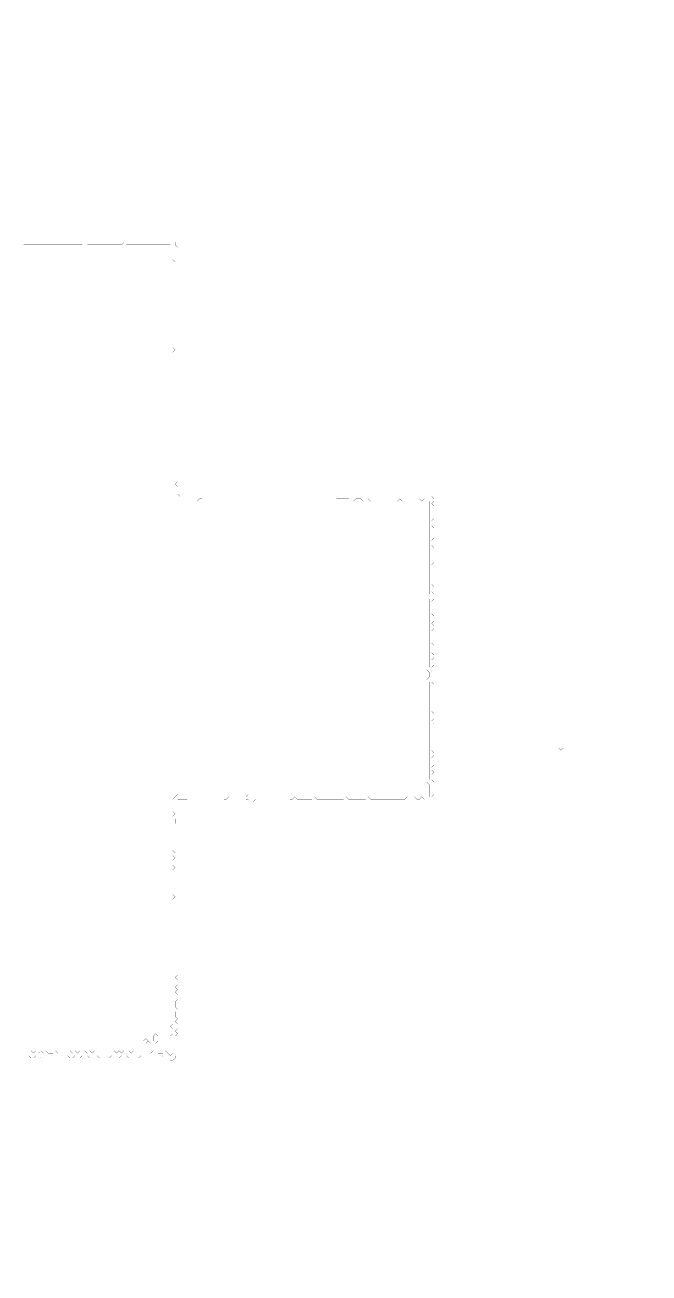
# Model space of a CAD drawing. Header units: metres. Extents: x 0 to 4953, y -4953 to 0.
# Drawn here: x 2476 to 4953, y -4953 to 0 of the extents above; entities that cross this region are included whole.
import ezdxf

# ---------------------------------------------------------------- set-up
doc = ezdxf.new("R2010")
doc.units = ezdxf.units.M
doc.layers.add('conductor', color=1, linetype='Continuous')
doc.layers.add('substrate', color=5, linetype='Continuous')

msp = doc.modelspace()

# ---------------------------------------------------------------- linework, layer by layer
at = {"layer": 'conductor', "const_width": 0.5}
msp.add_lwpolyline([(2471.3, -4070.4), (2481, -4070.4), (2490.7, -4070.4), (2500.4, -4070.4), (2510.1, -4080.1), (2519.8, -4070.4), (2529.5, -4080.1), (2539.1, -4070.4), (2548.8, -4080.1), (2558.5, -4070.4), (2568.2, -4080.1), (2577.9, -4080.1), (2587.6, -4080.1), (2597.3, -4070.4), (2607, -4080.1), (2616.7, -4070.4), (2626.4, -4070.4), (2636.1, -4070.4), (2645.8, -4070.4), (2655.4, -4070.4), (2665.1, -4080.1), (2674.8, -4070.4), (2684.5, -4080.1), (2694.2, -4070.4), (2703.9, -4080.1), (2713.6, -4070.4), (2723.3, -4080.1), (2733, -4070.4), (2742.7, -4080.1), (2752.4, -4070.4), (2762.1, -4070.4), (2771.7, -4070.4), (2781.4, -4070.4), (2791.1, -4070.4), (2800.8, -4070.4), (2810.5, -4070.4), (2820.2, -4080.1), (2829.9, -4070.4), (2839.6, -4080.1), (2849.3, -4070.4), (2859, -4080.1), (2868.7, -4070.4), (2878.3, -4070.4), (2888, -4070.4), (2897.7, -4080.1), (2907.4, -4070.4), (2917.1, -4070.4), (2926.8, -4070.4), (2936.5, -4070.4), (2946.2, -4070.4), (2955.9, -4070.4), (2965.6, -4070.4), (2975.3, -4080.1), (2985, -4070.4), (2994.6, -4070.4), (3004.3, -4080.1), (3014, -4080.1), (3023.7, -4080.1), (3033.4, -4070.4), (3043.1, -4080.1), (3052.8, -4089.8), (3062.5, -4080.1), (3062.5, -4070.4), (3062.5, -4060.7), (3052.8, -4051), (3062.5, -4041.3), (3062.5, -4031.6), (3062.5, -4021.9), (3052.8, -4012.2), (3062.5, -4002.6), (3062.5, -3992.9), (3062.5, -3983.2), (3052.8, -3973.5), (3062.5, -3963.8), (3062.5, -3954.1), (3062.5, -3944.4), (3062.5, -3934.7), (3062.5, -3925), (3062.5, -3915.3), (3062.5, -3905.6), (3062.5, -3895.9), (3062.5, -3886.3), (3062.5, -3876.6), (3062.5, -3866.9), (3062.5, -3857.2), (3062.5, -3847.5), (3062.5, -3837.8), (3062.5, -3828.1), (3062.5, -3818.4), (3062.5, -3808.7), (3062.5, -3799), (3062.5, -3789.3), (3062.5, -3779.6), (3062.5, -3770), (3062.5, -3760.3), (3062.5, -3750.6), (3062.5, -3740.9), (3062.5, -3731.2), (3062.5, -3721.5), (3062.5, -3711.8), (3062.5, -3702.1), (3062.5, -3692.4), (3062.5, -3682.7), (3062.5, -3673), (3062.5, -3663.4), (3072.2, -3653.7), (3062.5, -3644), (3062.5, -3634.3), (3062.5, -3624.6), (3062.5, -3614.9), (3062.5, -3605.2), (3062.5, -3595.5), (3062.5, -3585.8), (3062.5, -3576.1), (3062.5, -3566.4), (3062.5, -3556.7), (3062.5, -3547.1), (3062.5, -3537.4), (3062.5, -3527.7), (3062.5, -3518), (3062.5, -3508.3), (3062.5, -3498.6), (3062.5, -3488.9), (3062.5, -3479.2), (3062.5, -3469.5), (3072.2, -3459.8), (3062.5, -3450.1), (3062.5, -3440.4), (3062.5, -3430.8), (3062.5, -3421.1), (3062.5, -3411.4), (3062.5, -3401.7), (3062.5, -3392), (3062.5, -3382.3), (3062.5, -3372.6), (3062.5, -3362.9), (3062.5, -3353.2), (3072.2, -3343.5), (3062.5, -3333.8), (3062.5, -3324.2), (3062.5, -3314.5), (3072.2, -3304.8), (3062.5, -3295.1), (3072.2, -3285.4), (3062.5, -3275.7), (3062.5, -3266), (3062.5, -3256.3), (3062.5, -3246.6), (3062.5, -3236.9), (3062.5, -3227.2), (3062.5, -3217.5), (3062.5, -3207.9), (3062.5, -3198.2), (3062.5, -3188.5), (3062.5, -3178.8), (3072.2, -3169.1), (3072.2, -3159.4), (3072.2, -3149.7), (3062.5, -3140), (3072.2, -3130.3), (3062.5, -3120.6), (3062.5, -3110.9), (3062.5, -3101.2), (3062.5, -3091.6), (3062.5, -3081.9), (3062.5, -3072.2), (3072.2, -3062.5), (3081.9, -3052.8), (3091.6, -3052.8), (3101.2, -3052.8), (3110.9, -3062.5), (3120.6, -3062.5), (3130.3, -3062.5), (3140, -3062.5), (3149.7, -3072.2), (3159.4, -3062.5), (3169.1, -3062.5), (3178.8, -3062.5), (3188.5, -3062.5), (3198.2, -3062.5), (3207.9, -3062.5), (3217.5, -3062.5), (3227.2, -3062.5), (3236.9, -3072.2), (3246.6, -3062.5), (3256.3, -3062.5), (3266, -3072.2), (3275.7, -3072.2), (3285.4, -3062.5), (3295.1, -3062.5), (3304.8, -3062.5), (3314.5, -3062.5), (3324.2, -3062.5), (3333.8, -3062.5), (3343.5, -3062.5), (3353.2, -3062.5), (3362.9, -3052.8), (3372.6, -3062.5), (3382.3, -3062.5), (3392, -3062.5), (3401.7, -3062.5), (3411.4, -3062.5), (3421.1, -3062.5), (3430.8, -3062.5), (3440.4, -3062.5), (3450.1, -3062.5), (3459.8, -3062.5), (3469.5, -3062.5), (3479.2, -3062.5), (3488.9, -3062.5), (3498.6, -3072.2), (3508.3, -3062.5), (3518, -3062.5), (3527.7, -3072.2), (3537.4, -3072.2), (3547.1, -3062.5), (3556.7, -3072.2), (3566.4, -3072.2), (3576.1, -3072.2), (3585.8, -3072.2), (3595.5, -3072.2), (3605.2, -3072.2), (3614.9, -3072.2), (3624.6, -3062.5), (3634.3, -3072.2), (3644, -3072.2), (3653.7, -3072.2), (3663.4, -3072.2), (3673, -3072.2), (3682.7, -3072.2), (3692.4, -3072.2), (3702.1, -3072.2), (3711.8, -3072.2), (3721.5, -3072.2), (3731.2, -3072.2), (3740.9, -3072.2), (3750.6, -3062.5), (3760.3, -3072.2), (3770, -3072.2), (3779.6, -3072.2), (3789.3, -3072.2), (3799, -3072.2), (3808.7, -3072.2), (3818.4, -3072.2), (3828.1, -3072.2), (3837.8, -3062.5), (3847.5, -3072.2), (3857.2, -3072.2), (3866.9, -3072.2), (3876.6, -3072.2), (3886.3, -3072.2), (3895.9, -3072.2), (3905.6, -3072.2), (3915.3, -3072.2), (3925, -3072.2), (3934.7, -3072.2), (3944.4, -3072.2), (3954.1, -3072.2), (3963.8, -3072.2), (3973.5, -3072.2), (3983.2, -3072.2), (3992.9, -3062.5), (4002.6, -3072.2), (4012.2, -3062.5), (4021.9, -3062.5), (4031.6, -3072.2), (4041.3, -3072.2), (4051, -3062.5), (4060.7, -3072.2), (4070.4, -3062.5), (4080.1, -3062.5), (4080.1, -3052.8), (4080.1, -3043.1), (4080.1, -3033.4), (4080.1, -3023.7), (4080.1, -3014), (4070.4, -3004.3), (4080.1, -2994.6), (4080.1, -2985), (4080.1, -2975.3), (4080.1, -2965.6), (4080.1, -2955.9), (4080.1, -2946.2), (4080.1, -2936.5), (4080.1, -2926.8), (4080.1, -2917.1), (4080.1, -2907.4), (4080.1, -2897.7), (4080.1, -2888), (4080.1, -2878.3), (4080.1, -2868.7), (4080.1, -2859), (4080.1, -2849.3), (4080.1, -2839.6), (4080.1, -2829.9), (4080.1, -2820.2), (4080.1, -2810.5), (4080.1, -2800.8), (4080.1, -2791.1), (4080.1, -2781.4), (4080.1, -2771.7), (4080.1, -2762.1), (4080.1, -2752.4), (4080.1, -2742.7), (4080.1, -2733), (4080.1, -2723.3), (4080.1, -2713.6), (4080.1, -2703.9), (4080.1, -2694.2), (4080.1, -2684.5), (4080.1, -2674.8), (4080.1, -2665.1), (4080.1, -2655.4), (4080.1, -2645.8), (4080.1, -2636.1), (4080.1, -2626.4), (4080.1, -2616.7), (4080.1, -2607), (4070.4, -2597.3), (4080.1, -2587.6), (4080.1, -2577.9), (4080.1, -2568.2), (4070.4, -2558.5), (4080.1, -2548.8), (4080.1, -2539.1), (4080.1, -2529.5), (4080.1, -2519.8), (4080.1, -2510.1), (4080.1, -2500.4), (4080.1, -2490.7), (4080.1, -2481), (4080.1, -2471.3), (4080.1, -2461.6), (4080.1, -2451.9), (4080.1, -2442.2), (4080.1, -2432.5), (4080.1, -2422.9), (4080.1, -2413.2), (4080.1, -2403.5), (4080.1, -2393.8), (4080.1, -2384.1), (4080.1, -2374.4), (4080.1, -2364.7), (4080.1, -2355), (4080.1, -2345.3), (4080.1, -2335.6), (4080.1, -2325.9), (4080.1, -2316.2), (4080.1, -2306.6), (4080.1, -2296.9), (4080.1, -2287.2), (4080.1, -2277.5), (4070.4, -2267.8), (4080.1, -2258.1), (4080.1, -2248.4), (4080.1, -2238.7), (4080.1, -2229), (4080.1, -2219.3), (4080.1, -2209.6), (4080.1, -2199.9), (4080.1, -2190.3), (4080.1, -2180.6), (4080.1, -2170.9), (4080.1, -2161.2), (4080.1, -2151.5), (4080.1, -2141.8), (4080.1, -2132.1), (4080.1, -2122.4), (4080.1, -2112.7), (4080.1, -2103), (4080.1, -2093.3), (4080.1, -2083.7), (4080.1, -2074), (4080.1, -2064.3), (4080.1, -2054.6), (4080.1, -2044.9), (4080.1, -2035.2), (4080.1, -2025.5), (4080.1, -2015.8), (4080.1, -2006.1), (4080.1, -1996.4), (4080.1, -1986.7), (4080.1, -1977), (4080.1, -1967.4), (4080.1, -1957.7), (4080.1, -1948), (4080.1, -1938.3), (4080.1, -1928.6), (4080.1, -1918.9), (4080.1, -1909.2), (4080.1, -1899.5), (4080.1, -1889.8), (4070.4, -1889.8), (4060.7, -1880.1), (4051, -1889.8), (4041.3, -1880.1), (4031.6, -1889.8), (4021.9, -1889.8), (4012.2, -1889.8), (4002.6, -1889.8), (3992.9, -1889.8), (3983.2, -1889.8), (3973.5, -1889.8), (3963.8, -1880.1), (3954.1, -1889.8), (3944.4, -1889.8), (3934.7, -1889.8), (3925, -1889.8), (3915.3, -1880.1), (3905.6, -1889.8), (3895.9, -1889.8), (3886.3, -1889.8), (3876.6, -1889.8), (3866.9, -1889.8), (3857.2, -1889.8), (3847.5, -1889.8), (3837.8, -1880.1), (3828.1, -1889.8), (3818.4, -1889.8), (3808.7, -1880.1), (3799, -1880.1), (3789.3, -1880.1), (3779.6, -1889.8), (3770, -1889.8), (3760.3, -1880.1), (3750.6, -1880.1), (3740.9, -1880.1), (3731.2, -1880.1), (3721.5, -1880.1), (3711.8, -1880.1), (3702.1, -1889.8), (3692.4, -1889.8), (3682.7, -1889.8), (3673, -1889.8), (3663.4, -1889.8), (3653.7, -1889.8), (3644, -1889.8), (3634.3, -1889.8), (3624.6, -1889.8), (3614.9, -1889.8), (3605.2, -1889.8), (3595.5, -1889.8), (3585.8, -1889.8), (3576.1, -1889.8), (3566.4, -1889.8), (3556.7, -1889.8), (3547.1, -1889.8), (3537.4, -1889.8), (3527.7, -1889.8), (3518, -1889.8), (3508.3, -1889.8), (3498.6, -1889.8), (3488.9, -1889.8), (3479.2, -1889.8), (3469.5, -1889.8), (3459.8, -1889.8), (3450.1, -1889.8), (3440.4, -1889.8), (3430.8, -1889.8), (3421.1, -1889.8), (3411.4, -1889.8), (3401.7, -1889.8), (3392, -1889.8), (3382.3, -1889.8), (3372.6, -1889.8), (3362.9, -1889.8), (3353.2, -1889.8), (3343.5, -1889.8), (3333.8, -1889.8), (3324.2, -1889.8), (3314.5, -1889.8), (3304.8, -1889.8), (3295.1, -1889.8), (3285.4, -1889.8), (3275.7, -1889.8), (3266, -1889.8), (3256.3, -1889.8), (3246.6, -1889.8), (3236.9, -1889.8), (3227.2, -1889.8), (3217.5, -1889.8), (3207.9, -1889.8), (3198.2, -1889.8), (3188.5, -1889.8), (3178.8, -1880.1), (3169.1, -1880.1), (3159.4, -1889.8), (3149.7, -1880.1), (3140, -1889.8), (3130.3, -1889.8), (3120.6, -1889.8), (3110.9, -1889.8), (3101.2, -1889.8), (3091.6, -1889.8), (3081.9, -1880.1), (3072.2, -1870.4), (3062.5, -1860.8), (3062.5, -1851.1), (3062.5, -1841.4), (3062.5, -1831.7), (3062.5, -1822), (3062.5, -1812.3), (3062.5, -1802.6), (3062.5, -1792.9), (3062.5, -1783.2), (3062.5, -1773.5), (3062.5, -1763.8), (3062.5, -1754.1), (3062.5, -1744.5), (3062.5, -1734.8), (3062.5, -1725.1), (3062.5, -1715.4), (3062.5, -1705.7), (3062.5, -1696), (3062.5, -1686.3), (3062.5, -1676.6), (3062.5, -1666.9), (3062.5, -1657.2), (3062.5, -1647.5), (3062.5, -1637.8), (3062.5, -1628.2), (3062.5, -1618.5), (3062.5, -1608.8), (3062.5, -1599.1), (3062.5, -1589.4), (3062.5, -1579.7), (3062.5, -1570), (3062.5, -1560.3), (3062.5, -1550.6), (3062.5, -1540.9), (3062.5, -1531.2), (3062.5, -1521.6), (3062.5, -1511.9), (3062.5, -1502.2), (3062.5, -1492.5), (3062.5, -1482.8), (3062.5, -1473.1), (3062.5, -1463.4), (3062.5, -1453.7), (3062.5, -1444), (3062.5, -1434.3), (3062.5, -1424.6), (3062.5, -1414.9), (3062.5, -1405.3), (3062.5, -1395.6), (3062.5, -1385.9), (3062.5, -1376.2), (3062.5, -1366.5), (3062.5, -1356.8), (3062.5, -1347.1), (3062.5, -1337.4), (3062.5, -1327.7), (3062.5, -1318), (3062.5, -1308.3), (3062.5, -1298.6), (3072.2, -1289), (3062.5, -1279.3), (3062.5, -1269.6), (3062.5, -1259.9), (3062.5, -1250.2), (3062.5, -1240.5), (3062.5, -1230.8), (3062.5, -1221.1), (3062.5, -1211.4), (3062.5, -1201.7), (3062.5, -1192), (3062.5, -1182.4), (3062.5, -1172.7), (3062.5, -1163), (3062.5, -1153.3), (3062.5, -1143.6), (3062.5, -1133.9), (3062.5, -1124.2), (3062.5, -1114.5), (3062.5, -1104.8), (3062.5, -1095.1), (3062.5, -1085.4), (3062.5, -1075.7), (3062.5, -1066.1), (3062.5, -1056.4), (3062.5, -1046.7), (3062.5, -1037), (3062.5, -1027.3), (3062.5, -1017.6), (3062.5, -1007.9), (3062.5, -998.2), (3062.5, -988.5), (3062.5, -978.8), (3062.5, -969.1), (3062.5, -959.4), (3062.5, -949.8), (3072.2, -940.1), (3062.5, -930.4), (3072.2, -920.7), (3062.5, -911), (3062.5, -901.3), (3062.5, -891.6), (3072.2, -881.9), (3062.5, -881.9), (3052.8, -872.2), (3043.1, -872.2), (3033.4, -872.2), (3023.7, -872.2), (3014, -872.2), (3004.3, -872.2), (2994.6, -872.2), (2985, -872.2), (2975.3, -872.2), (2965.6, -872.2), (2955.9, -872.2), (2946.2, -872.2), (2936.5, -872.2), (2926.8, -872.2), (2917.1, -872.2), (2907.4, -872.2), (2897.7, -872.2), (2888, -872.2), (2878.3, -872.2), (2868.7, -862.5), (2859, -872.2), (2849.3, -872.2), (2839.6, -872.2), (2829.9, -872.2), (2820.2, -872.2), (2810.5, -872.2), (2800.8, -872.2), (2791.1, -872.2), (2781.4, -872.2), (2771.7, -872.2), (2762.1, -872.2), (2752.4, -872.2), (2742.7, -872.2), (2733, -872.2), (2723.3, -872.2), (2713.6, -862.5), (2703.9, -872.2), (2694.2, -872.2), (2684.5, -872.2), (2674.8, -872.2), (2665.1, -872.2), (2655.4, -872.2), (2645.8, -872.2), (2636.1, -872.2), (2626.4, -872.2), (2616.7, -872.2), (2607, -872.2), (2597.3, -872.2), (2587.6, -872.2), (2577.9, -872.2), (2568.2, -872.2), (2558.5, -872.2), (2548.8, -872.2), (2539.1, -872.2), (2529.5, -872.2), (2519.8, -872.2), (2510.1, -872.2), (2500.4, -872.2), (2490.7, -872.2), (2481, -872.2), (2471.3, -872.2)], dxfattribs=at)
for points in [[(2985, -4012.2), (2994.6, -4002.6), (3004.3, -4012.2), (3004.3, -4021.9), (3004.3, -4031.6), (2994.6, -4041.3), (2985, -4031.6), (2985, -4021.9)], [(2946.2, -4031.6), (2955.9, -4021.9), (2965.6, -4031.6), (2955.9, -4041.3)], [(2955.9, -4041.3), (2965.6, -4031.6), (2975.3, -4041.3), (2965.6, -4051)]]:
    msp.add_lwpolyline(points, close=True, dxfattribs=at)
at = {"layer": 'substrate', "const_width": 0.5}
for points in [[(2471.3, -4952.3), (2481, -4952.3), (2490.7, -4952.3), (2500.4, -4952.3), (2510.1, -4952.3), (2519.8, -4952.3), (2529.5, -4952.3), (2539.1, -4952.3), (2548.8, -4952.3), (2558.5, -4952.3), (2568.2, -4952.3), (2577.9, -4952.3), (2587.6, -4952.3), (2597.3, -4952.3), (2607, -4952.3), (2616.7, -4952.3), (2626.4, -4952.3), (2636.1, -4952.3), (2645.8, -4952.3), (2655.4, -4952.3), (2665.1, -4952.3), (2674.8, -4952.3), (2684.5, -4952.3), (2694.2, -4952.3), (2703.9, -4952.3), (2713.6, -4952.3), (2723.3, -4952.3), (2733, -4952.3), (2742.7, -4952.3), (2752.4, -4952.3), (2762.1, -4952.3), (2771.7, -4952.3), (2781.4, -4952.3), (2791.1, -4952.3), (2800.8, -4952.3), (2810.5, -4952.3), (2820.2, -4952.3), (2829.9, -4952.3), (2839.6, -4952.3), (2849.3, -4952.3), (2859, -4952.3), (2868.7, -4952.3), (2878.3, -4952.3), (2888, -4952.3), (2897.7, -4952.3), (2907.4, -4952.3), (2917.1, -4952.3), (2926.8, -4952.3), (2936.5, -4952.3), (2946.2, -4952.3), (2955.9, -4952.3), (2965.6, -4952.3), (2975.3, -4952.3), (2985, -4952.3), (2994.6, -4952.3), (3004.3, -4952.3), (3014, -4952.3), (3023.7, -4952.3), (3033.4, -4952.3), (3043.1, -4952.3), (3052.8, -4952.3), (3062.5, -4952.3), (3072.2, -4952.3), (3081.9, -4952.3), (3091.6, -4952.3), (3101.2, -4952.3), (3110.9, -4952.3), (3120.6, -4952.3), (3130.3, -4952.3), (3140, -4952.3), (3149.7, -4952.3), (3159.4, -4952.3), (3169.1, -4952.3), (3178.8, -4952.3), (3188.5, -4952.3), (3198.2, -4952.3), (3207.9, -4952.3), (3217.5, -4952.3), (3227.2, -4952.3), (3236.9, -4952.3), (3246.6, -4952.3), (3256.3, -4952.3), (3266, -4952.3), (3275.7, -4952.3), (3285.4, -4952.3), (3295.1, -4952.3), (3304.8, -4952.3), (3314.5, -4952.3), (3324.2, -4952.3), (3333.8, -4952.3), (3343.5, -4952.3), (3353.2, -4952.3), (3362.9, -4952.3), (3372.6, -4952.3), (3382.3, -4952.3), (3392, -4952.3), (3401.7, -4952.3), (3411.4, -4952.3), (3421.1, -4952.3), (3430.8, -4952.3), (3440.4, -4952.3), (3450.1, -4952.3), (3459.8, -4952.3), (3469.5, -4952.3), (3479.2, -4952.3), (3488.9, -4952.3), (3498.6, -4952.3), (3508.3, -4952.3), (3518, -4952.3), (3527.7, -4952.3), (3537.4, -4952.3), (3547.1, -4952.3), (3556.7, -4952.3), (3566.4, -4952.3), (3576.1, -4952.3), (3585.8, -4952.3), (3595.5, -4952.3), (3605.2, -4952.3), (3614.9, -4952.3), (3624.6, -4952.3), (3634.3, -4952.3), (3644, -4952.3), (3653.7, -4952.3), (3663.4, -4952.3), (3673, -4952.3), (3682.7, -4952.3), (3692.4, -4952.3), (3702.1, -4952.3), (3711.8, -4952.3), (3721.5, -4952.3), (3731.2, -4952.3), (3740.9, -4952.3), (3750.6, -4952.3), (3760.3, -4952.3), (3770, -4952.3), (3779.6, -4952.3), (3789.3, -4952.3), (3799, -4952.3), (3808.7, -4952.3), (3818.4, -4952.3), (3828.1, -4952.3), (3837.8, -4952.3), (3847.5, -4952.3), (3857.2, -4952.3), (3866.9, -4952.3), (3876.6, -4952.3), (3886.3, -4952.3), (3895.9, -4952.3), (3905.6, -4952.3), (3915.3, -4952.3), (3925, -4952.3), (3934.7, -4952.3), (3944.4, -4952.3), (3954.1, -4952.3), (3963.8, -4952.3), (3973.5, -4952.3), (3983.2, -4952.3), (3992.9, -4952.3), (4002.6, -4952.3), (4012.2, -4952.3), (4021.9, -4952.3), (4031.6, -4952.3), (4041.3, -4952.3), (4051, -4952.3), (4060.7, -4952.3), (4070.4, -4952.3), (4080.1, -4952.3), (4089.8, -4952.3), (4099.5, -4952.3), (4109.2, -4952.3), (4118.8, -4952.3), (4128.5, -4952.3), (4138.2, -4952.3), (4147.9, -4952.3), (4157.6, -4952.3), (4167.3, -4952.3), (4177, -4952.3), (4186.7, -4952.3), (4196.4, -4952.3), (4206.1, -4952.3), (4215.8, -4952.3), (4225.5, -4952.3), (4235.1, -4952.3), (4244.8, -4952.3), (4254.5, -4952.3), (4264.2, -4952.3), (4273.9, -4952.3), (4283.6, -4952.3), (4293.3, -4952.3), (4303, -4952.3), (4312.7, -4952.3), (4322.4, -4952.3), (4332.1, -4952.3), (4341.8, -4952.3), (4351.4, -4952.3), (4361.1, -4952.3), (4370.8, -4952.3), (4380.5, -4952.3), (4390.2, -4952.3), (4399.9, -4952.3), (4409.6, -4952.3), (4419.3, -4952.3), (4429, -4952.3), (4438.7, -4952.3), (4448.4, -4952.3), (4458, -4952.3), (4467.7, -4952.3), (4477.4, -4952.3), (4487.1, -4952.3), (4496.8, -4952.3), (4506.5, -4952.3), (4516.2, -4952.3), (4525.9, -4952.3), (4535.6, -4952.3), (4545.3, -4952.3), (4555, -4952.3), (4564.7, -4952.3), (4574.3, -4952.3), (4584, -4952.3), (4593.7, -4952.3), (4603.4, -4952.3), (4613.1, -4952.3), (4622.8, -4952.3), (4632.5, -4952.3), (4642.2, -4952.3), (4651.9, -4952.3), (4661.6, -4952.3), (4671.3, -4952.3), (4680.9, -4952.3), (4690.6, -4952.3), (4700.3, -4952.3), (4710, -4952.3), (4719.7, -4952.3), (4729.4, -4952.3), (4739.1, -4952.3), (4748.8, -4952.3), (4758.5, -4952.3), (4768.2, -4952.3), (4777.9, -4952.3), (4787.6, -4952.3), (4797.2, -4952.3), (4806.9, -4952.3), (4816.6, -4952.3), (4826.3, -4952.3), (4836, -4952.3), (4845.7, -4952.3), (4855.4, -4952.3), (4865.1, -4952.3), (4874.8, -4952.3), (4884.5, -4952.3), (4894.2, -4952.3), (4903.9, -4952.3), (4913.5, -4952.3), (4923.2, -4952.3), (4932.9, -4952.3), (4942.6, -4952.3), (4952.3, -4952.3), (4952.3, -4942.6), (4952.3, -4932.9), (4952.3, -4923.2), (4952.3, -4913.5), (4952.3, -4903.9), (4952.3, -4894.2), (4952.3, -4884.5), (4952.3, -4874.8), (4952.3, -4865.1), (4952.3, -4855.4), (4952.3, -4845.7), (4952.3, -4836), (4952.3, -4826.3), (4952.3, -4816.6), (4952.3, -4806.9), (4952.3, -4797.2), (4952.3, -4787.6), (4952.3, -4777.9), (4952.3, -4768.2), (4952.3, -4758.5), (4952.3, -4748.8), (4952.3, -4739.1), (4952.3, -4729.4), (4952.3, -4719.7), (4952.3, -4710), (4952.3, -4700.3), (4952.3, -4690.6), (4952.3, -4680.9), (4952.3, -4671.3), (4952.3, -4661.6), (4952.3, -4651.9), (4952.3, -4642.2), (4952.3, -4632.5), (4952.3, -4622.8), (4952.3, -4613.1), (4952.3, -4603.4), (4952.3, -4593.7), (4952.3, -4584), (4952.3, -4574.3), (4952.3, -4564.7), (4952.3, -4555), (4952.3, -4545.3), (4952.3, -4535.6), (4952.3, -4525.9), (4952.3, -4516.2), (4952.3, -4506.5), (4952.3, -4496.8), (4952.3, -4487.1), (4952.3, -4477.4), (4952.3, -4467.7), (4952.3, -4458), (4952.3, -4448.4), (4952.3, -4438.7), (4952.3, -4429), (4952.3, -4419.3), (4952.3, -4409.6), (4952.3, -4399.9), (4952.3, -4390.2), (4952.3, -4380.5), (4952.3, -4370.8), (4952.3, -4361.1), (4952.3, -4351.4), (4952.3, -4341.8), (4952.3, -4332.1), (4952.3, -4322.4), (4952.3, -4312.7), (4952.3, -4303), (4952.3, -4293.3), (4952.3, -4283.6), (4952.3, -4273.9), (4952.3, -4264.2), (4952.3, -4254.5), (4952.3, -4244.8), (4952.3, -4235.1), (4952.3, -4225.5), (4952.3, -4215.8), (4952.3, -4206.1), (4952.3, -4196.4), (4952.3, -4186.7), (4952.3, -4177), (4952.3, -4167.3), (4952.3, -4157.6), (4952.3, -4147.9), (4952.3, -4138.2), (4952.3, -4128.5), (4952.3, -4118.8), (4952.3, -4109.2), (4952.3, -4099.5), (4952.3, -4089.8), (4952.3, -4080.1), (4952.3, -4070.4), (4952.3, -4060.7), (4952.3, -4051), (4952.3, -4041.3), (4952.3, -4031.6), (4952.3, -4021.9), (4952.3, -4012.2), (4952.3, -4002.6), (4952.3, -3992.9), (4952.3, -3983.2), (4952.3, -3973.5), (4952.3, -3963.8), (4952.3, -3954.1), (4952.3, -3944.4), (4952.3, -3934.7), (4952.3, -3925), (4952.3, -3915.3), (4952.3, -3905.6), (4952.3, -3895.9), (4952.3, -3886.3), (4952.3, -3876.6), (4952.3, -3866.9), (4952.3, -3857.2), (4952.3, -3847.5), (4952.3, -3837.8), (4952.3, -3828.1), (4952.3, -3818.4), (4952.3, -3808.7), (4952.3, -3799), (4952.3, -3789.3), (4952.3, -3779.6), (4952.3, -3770), (4952.3, -3760.3), (4952.3, -3750.6), (4952.3, -3740.9), (4952.3, -3731.2), (4952.3, -3721.5), (4952.3, -3711.8), (4952.3, -3702.1), (4952.3, -3692.4), (4952.3, -3682.7), (4952.3, -3673), (4952.3, -3663.4), (4952.3, -3653.7), (4952.3, -3644), (4952.3, -3634.3), (4952.3, -3624.6), (4952.3, -3614.9), (4952.3, -3605.2), (4952.3, -3595.5), (4952.3, -3585.8), (4952.3, -3576.1), (4952.3, -3566.4), (4952.3, -3556.7), (4952.3, -3547.1), (4952.3, -3537.4), (4952.3, -3527.7), (4952.3, -3518), (4952.3, -3508.3), (4952.3, -3498.6), (4952.3, -3488.9), (4952.3, -3479.2), (4952.3, -3469.5), (4952.3, -3459.8), (4952.3, -3450.1), (4952.3, -3440.4), (4952.3, -3430.8), (4952.3, -3421.1), (4952.3, -3411.4), (4952.3, -3401.7), (4952.3, -3392), (4952.3, -3382.3), (4952.3, -3372.6), (4952.3, -3362.9), (4952.3, -3353.2), (4952.3, -3343.5), (4952.3, -3333.8), (4952.3, -3324.2), (4952.3, -3314.5), (4952.3, -3304.8), (4952.3, -3295.1), (4952.3, -3285.4), (4952.3, -3275.7), (4952.3, -3266), (4952.3, -3256.3), (4952.3, -3246.6), (4952.3, -3236.9), (4952.3, -3227.2), (4952.3, -3217.5), (4952.3, -3207.9), (4952.3, -3198.2), (4952.3, -3188.5), (4952.3, -3178.8), (4952.3, -3169.1), (4952.3, -3159.4), (4952.3, -3149.7), (4952.3, -3140), (4952.3, -3130.3), (4952.3, -3120.6), (4952.3, -3110.9), (4952.3, -3101.2), (4952.3, -3091.6), (4952.3, -3081.9), (4952.3, -3072.2), (4952.3, -3062.5), (4952.3, -3052.8), (4952.3, -3043.1), (4952.3, -3033.4), (4952.3, -3023.7), (4952.3, -3014), (4952.3, -3004.3), (4952.3, -2994.6), (4952.3, -2985), (4952.3, -2975.3), (4952.3, -2965.6), (4952.3, -2955.9), (4952.3, -2946.2), (4952.3, -2936.5), (4952.3, -2926.8), (4952.3, -2917.1), (4952.3, -2907.4), (4952.3, -2897.7), (4952.3, -2888), (4952.3, -2878.3), (4952.3, -2868.7), (4952.3, -2859), (4952.3, -2849.3), (4952.3, -2839.6), (4952.3, -2829.9), (4952.3, -2820.2), (4952.3, -2810.5), (4952.3, -2800.8), (4952.3, -2791.1), (4952.3, -2781.4), (4952.3, -2771.7), (4952.3, -2762.1), (4952.3, -2752.4), (4952.3, -2742.7), (4952.3, -2733), (4952.3, -2723.3), (4952.3, -2713.6), (4952.3, -2703.9), (4952.3, -2694.2), (4952.3, -2684.5), (4952.3, -2674.8), (4952.3, -2665.1), (4952.3, -2655.4), (4952.3, -2645.8), (4952.3, -2636.1), (4952.3, -2626.4), (4952.3, -2616.7), (4952.3, -2607), (4952.3, -2597.3), (4952.3, -2587.6), (4952.3, -2577.9), (4952.3, -2568.2), (4952.3, -2558.5), (4952.3, -2548.8), (4952.3, -2539.1), (4952.3, -2529.5), (4952.3, -2519.8), (4952.3, -2510.1), (4952.3, -2500.4), (4952.3, -2490.7), (4952.3, -2481), (4952.3, -2471.3), (4952.3, -2461.6), (4952.3, -2451.9), (4952.3, -2442.2), (4952.3, -2432.5), (4952.3, -2422.9), (4952.3, -2413.2), (4952.3, -2403.5), (4952.3, -2393.8), (4952.3, -2384.1), (4952.3, -2374.4), (4952.3, -2364.7), (4952.3, -2355), (4952.3, -2345.3), (4952.3, -2335.6), (4952.3, -2325.9), (4952.3, -2316.2), (4952.3, -2306.6), (4952.3, -2296.9), (4952.3, -2287.2), (4952.3, -2277.5), (4952.3, -2267.8), (4952.3, -2258.1), (4952.3, -2248.4), (4952.3, -2238.7), (4952.3, -2229), (4952.3, -2219.3), (4952.3, -2209.6), (4952.3, -2199.9), (4952.3, -2190.3), (4952.3, -2180.6), (4952.3, -2170.9), (4952.3, -2161.2), (4952.3, -2151.5), (4952.3, -2141.8), (4952.3, -2132.1), (4952.3, -2122.4), (4952.3, -2112.7), (4952.3, -2103), (4952.3, -2093.3), (4952.3, -2083.7), (4952.3, -2074), (4952.3, -2064.3), (4952.3, -2054.6), (4952.3, -2044.9), (4952.3, -2035.2), (4952.3, -2025.5), (4952.3, -2015.8), (4952.3, -2006.1), (4952.3, -1996.4), (4952.3, -1986.7), (4952.3, -1977), (4952.3, -1967.4), (4952.3, -1957.7), (4952.3, -1948), (4952.3, -1938.3), (4952.3, -1928.6), (4952.3, -1918.9), (4952.3, -1909.2), (4952.3, -1899.5), (4952.3, -1889.8), (4952.3, -1880.1), (4952.3, -1870.4), (4952.3, -1860.8), (4952.3, -1851.1), (4952.3, -1841.4), (4952.3, -1831.7), (4952.3, -1822), (4952.3, -1812.3), (4952.3, -1802.6), (4952.3, -1792.9), (4952.3, -1783.2), (4952.3, -1773.5), (4952.3, -1763.8), (4952.3, -1754.1), (4952.3, -1744.5), (4952.3, -1734.8), (4952.3, -1725.1), (4952.3, -1715.4), (4952.3, -1705.7), (4952.3, -1696), (4952.3, -1686.3), (4952.3, -1676.6), (4952.3, -1666.9), (4952.3, -1657.2), (4952.3, -1647.5), (4952.3, -1637.8), (4952.3, -1628.2), (4952.3, -1618.5), (4952.3, -1608.8), (4952.3, -1599.1), (4952.3, -1589.4), (4952.3, -1579.7), (4952.3, -1570), (4952.3, -1560.3), (4952.3, -1550.6), (4952.3, -1540.9), (4952.3, -1531.2), (4952.3, -1521.6), (4952.3, -1511.9), (4952.3, -1502.2), (4952.3, -1492.5), (4952.3, -1482.8), (4952.3, -1473.1), (4952.3, -1463.4), (4952.3, -1453.7), (4952.3, -1444), (4952.3, -1434.3), (4952.3, -1424.6), (4952.3, -1414.9), (4952.3, -1405.3), (4952.3, -1395.6), (4952.3, -1385.9), (4952.3, -1376.2), (4952.3, -1366.5), (4952.3, -1356.8), (4952.3, -1347.1), (4952.3, -1337.4), (4952.3, -1327.7), (4952.3, -1318), (4952.3, -1308.3), (4952.3, -1298.6), (4952.3, -1289), (4952.3, -1279.3), (4952.3, -1269.6), (4952.3, -1259.9), (4952.3, -1250.2), (4952.3, -1240.5), (4952.3, -1230.8), (4952.3, -1221.1), (4952.3, -1211.4), (4952.3, -1201.7), (4952.3, -1192), (4952.3, -1182.4), (4952.3, -1172.7), (4952.3, -1163), (4952.3, -1153.3), (4952.3, -1143.6), (4952.3, -1133.9), (4952.3, -1124.2), (4952.3, -1114.5), (4952.3, -1104.8), (4952.3, -1095.1), (4952.3, -1085.4), (4952.3, -1075.7), (4952.3, -1066.1), (4952.3, -1056.4), (4952.3, -1046.7), (4952.3, -1037), (4952.3, -1027.3), (4952.3, -1017.6), (4952.3, -1007.9), (4952.3, -998.2), (4952.3, -988.5), (4952.3, -978.8), (4952.3, -969.1), (4952.3, -959.4), (4952.3, -949.8), (4952.3, -940.1), (4952.3, -930.4), (4952.3, -920.7), (4952.3, -911), (4952.3, -901.3), (4952.3, -891.6), (4952.3, -881.9), (4952.3, -872.2), (4952.3, -862.5), (4952.3, -852.8), (4952.3, -843.2), (4952.3, -833.5), (4952.3, -823.8), (4952.3, -814.1), (4952.3, -804.4), (4952.3, -794.7), (4952.3, -785), (4952.3, -775.3), (4952.3, -765.6), (4952.3, -755.9), (4952.3, -746.2), (4952.3, -736.5), (4952.3, -726.9), (4952.3, -717.2), (4952.3, -707.5), (4952.3, -697.8), (4952.3, -688.1), (4952.3, -678.4), (4952.3, -668.7), (4952.3, -659), (4952.3, -649.3), (4952.3, -639.6), (4952.3, -629.9), (4952.3, -620.2), (4952.3, -610.6), (4952.3, -600.9), (4952.3, -591.2), (4952.3, -581.5), (4952.3, -571.8), (4952.3, -562.1), (4952.3, -552.4), (4952.3, -542.7), (4952.3, -533), (4952.3, -523.3), (4952.3, -513.6), (4952.3, -504), (4952.3, -494.3), (4952.3, -484.6), (4952.3, -474.9), (4952.3, -465.2), (4952.3, -455.5), (4952.3, -445.8), (4952.3, -436.1), (4952.3, -426.4), (4952.3, -416.7), (4952.3, -407), (4952.3, -397.3), (4952.3, -387.7), (4952.3, -378), (4952.3, -368.3), (4952.3, -358.6), (4952.3, -348.9), (4952.3, -339.2), (4952.3, -329.5), (4952.3, -319.8), (4952.3, -310.1), (4952.3, -300.4), (4952.3, -290.7), (4952.3, -281.1), (4952.3, -271.4), (4952.3, -261.7), (4952.3, -252), (4952.3, -242.3), (4952.3, -232.6), (4952.3, -222.9), (4952.3, -213.2), (4952.3, -203.5), (4952.3, -193.8), (4952.3, -184.1), (4952.3, -174.4), (4952.3, -164.8), (4952.3, -155.1), (4952.3, -145.4), (4952.3, -135.7), (4952.3, -126), (4952.3, -116.3), (4952.3, -106.6), (4952.3, -96.9), (4952.3, -87.2), (4952.3, -77.5), (4952.3, -67.8), (4952.3, -58.1), (4952.3, -48.5), (4952.3, -38.8), (4952.3, -29.1), (4952.3, -19.4), (4952.3, -9.7), (4952.3, 0), (4942.6, 0), (4932.9, 0), (4923.2, 0), (4913.5, 0), (4903.9, 0), (4894.2, 0), (4884.5, 0), (4874.8, 0), (4865.1, 0), (4855.4, 0), (4845.7, 0), (4836, 0), (4826.3, 0), (4816.6, 0), (4806.9, 0), (4797.2, 0), (4787.6, 0), (4777.9, 0), (4768.2, 0), (4758.5, 0), (4748.8, 0), (4739.1, 0), (4729.4, 0), (4719.7, 0), (4710, 0), (4700.3, 0), (4690.6, 0), (4680.9, 0), (4671.3, 0), (4661.6, 0), (4651.9, 0), (4642.2, 0), (4632.5, 0), (4622.8, 0), (4613.1, 0), (4603.4, 0), (4593.7, 0), (4584, 0), (4574.3, 0), (4564.7, 0), (4555, 0), (4545.3, 0), (4535.6, 0), (4525.9, 0), (4516.2, 0), (4506.5, 0), (4496.8, 0), (4487.1, 0), (4477.4, 0), (4467.7, 0), (4458, 0), (4448.4, 0), (4438.7, 0), (4429, 0), (4419.3, 0), (4409.6, 0), (4399.9, 0), (4390.2, 0), (4380.5, 0), (4370.8, 0), (4361.1, 0), (4351.4, 0), (4341.8, 0), (4332.1, 0), (4322.4, 0), (4312.7, 0), (4303, 0), (4293.3, 0), (4283.6, 0), (4273.9, 0), (4264.2, 0), (4254.5, 0), (4244.8, 0), (4235.1, 0), (4225.5, 0), (4215.8, 0), (4206.1, 0), (4196.4, 0), (4186.7, 0), (4177, 0), (4167.3, 0), (4157.6, 0), (4147.9, 0), (4138.2, 0), (4128.5, 0), (4118.8, 0), (4109.2, 0), (4099.5, 0), (4089.8, 0), (4080.1, 0), (4070.4, 0), (4060.7, 0), (4051, 0), (4041.3, 0), (4031.6, 0), (4021.9, 0), (4012.2, 0), (4002.6, 0), (3992.9, 0), (3983.2, 0), (3973.5, 0), (3963.8, 0), (3954.1, 0), (3944.4, 0), (3934.7, 0), (3925, 0), (3915.3, 0), (3905.6, 0), (3895.9, 0), (3886.3, 0), (3876.6, 0), (3866.9, 0), (3857.2, 0), (3847.5, 0), (3837.8, 0), (3828.1, 0), (3818.4, 0), (3808.7, 0), (3799, 0), (3789.3, 0), (3779.6, 0), (3770, 0), (3760.3, 0), (3750.6, 0), (3740.9, 0), (3731.2, 0), (3721.5, 0), (3711.8, 0), (3702.1, 0), (3692.4, 0), (3682.7, 0), (3673, 0), (3663.4, 0), (3653.7, 0), (3644, 0), (3634.3, 0), (3624.6, 0), (3614.9, 0), (3605.2, 0), (3595.5, 0), (3585.8, 0), (3576.1, 0), (3566.4, 0), (3556.7, 0), (3547.1, 0), (3537.4, 0), (3527.7, 0), (3518, 0), (3508.3, 0), (3498.6, 0), (3488.9, 0), (3479.2, 0), (3469.5, 0), (3459.8, 0), (3450.1, 0), (3440.4, 0), (3430.8, 0), (3421.1, 0), (3411.4, 0), (3401.7, 0), (3392, 0), (3382.3, 0), (3372.6, 0), (3362.9, 0), (3353.2, 0), (3343.5, 0), (3333.8, 0), (3324.2, 0), (3314.5, 0), (3304.8, 0), (3295.1, 0), (3285.4, 0), (3275.7, 0), (3266, 0), (3256.3, 0), (3246.6, 0), (3236.9, 0), (3227.2, 0), (3217.5, 0), (3207.9, 0), (3198.2, 0), (3188.5, 0), (3178.8, 0), (3169.1, 0), (3159.4, 0), (3149.7, 0), (3140, 0), (3130.3, 0), (3120.6, 0), (3110.9, 0), (3101.2, 0), (3091.6, 0), (3081.9, 0), (3072.2, 0), (3062.5, 0), (3052.8, 0), (3043.1, 0), (3033.4, 0), (3023.7, 0), (3014, 0), (3004.3, 0), (2994.6, 0), (2985, 0), (2975.3, 0), (2965.6, 0), (2955.9, 0), (2946.2, 0), (2936.5, 0), (2926.8, 0), (2917.1, 0), (2907.4, 0), (2897.7, 0), (2888, 0), (2878.3, 0), (2868.7, 0), (2859, 0), (2849.3, 0), (2839.6, 0), (2829.9, 0), (2820.2, 0), (2810.5, 0), (2800.8, 0), (2791.1, 0), (2781.4, 0), (2771.7, 0), (2762.1, 0), (2752.4, 0), (2742.7, 0), (2733, 0), (2723.3, 0), (2713.6, 0), (2703.9, 0), (2694.2, 0), (2684.5, 0), (2674.8, 0), (2665.1, 0), (2655.4, 0), (2645.8, 0), (2636.1, 0), (2626.4, 0), (2616.7, 0), (2607, 0), (2597.3, 0), (2587.6, 0), (2577.9, 0), (2568.2, 0), (2558.5, 0), (2548.8, 0), (2539.1, 0), (2529.5, 0), (2519.8, 0), (2510.1, 0), (2500.4, 0), (2490.7, 0), (2481, 0), (2471.3, 0)], [(2471.3, -852.8), (2481, -852.8), (2490.7, -852.8), (2500.4, -852.8), (2510.1, -852.8), (2519.8, -852.8), (2529.5, -852.8), (2539.1, -852.8), (2548.8, -852.8), (2558.5, -852.8), (2568.2, -852.8), (2577.9, -852.8), (2587.6, -852.8), (2597.3, -852.8), (2607, -852.8), (2616.7, -852.8), (2626.4, -852.8), (2636.1, -852.8), (2645.8, -852.8), (2655.4, -852.8), (2665.1, -852.8), (2674.8, -852.8), (2684.5, -852.8), (2694.2, -852.8), (2703.9, -852.8), (2713.6, -852.8), (2723.3, -852.8), (2733, -852.8), (2742.7, -852.8), (2752.4, -852.8), (2762.1, -852.8), (2771.7, -852.8), (2781.4, -852.8), (2791.1, -852.8), (2800.8, -852.8), (2810.5, -852.8), (2820.2, -852.8), (2829.9, -852.8), (2839.6, -852.8), (2849.3, -852.8), (2859, -852.8), (2868.7, -852.8), (2878.3, -852.8), (2888, -852.8), (2897.7, -852.8), (2907.4, -852.8), (2917.1, -852.8), (2926.8, -852.8), (2936.5, -852.8), (2946.2, -852.8), (2955.9, -852.8), (2965.6, -852.8), (2975.3, -852.8), (2985, -852.8), (2994.6, -852.8), (3004.3, -852.8), (3014, -852.8), (3023.7, -852.8), (3033.4, -852.8), (3043.1, -852.8), (3052.8, -852.8), (3062.5, -852.8), (3072.2, -862.5), (3072.2, -872.2), (3081.9, -881.9), (3081.9, -891.6), (3081.9, -901.3), (3081.9, -911), (3081.9, -920.7), (3081.9, -930.4), (3081.9, -940.1), (3081.9, -949.8), (3081.9, -959.4), (3081.9, -969.1), (3081.9, -978.8), (3081.9, -988.5), (3081.9, -998.2), (3081.9, -1007.9), (3081.9, -1017.6), (3081.9, -1027.3), (3081.9, -1037), (3081.9, -1046.7), (3081.9, -1056.4), (3081.9, -1066.1), (3081.9, -1075.7), (3081.9, -1085.4), (3081.9, -1095.1), (3081.9, -1104.8), (3081.9, -1114.5), (3081.9, -1124.2), (3081.9, -1133.9), (3081.9, -1143.6), (3081.9, -1153.3), (3081.9, -1163), (3081.9, -1172.7), (3081.9, -1182.4), (3081.9, -1192), (3081.9, -1201.7), (3081.9, -1211.4), (3081.9, -1221.1), (3081.9, -1230.8), (3081.9, -1240.5), (3081.9, -1250.2), (3081.9, -1259.9), (3081.9, -1269.6), (3081.9, -1279.3), (3081.9, -1289), (3081.9, -1298.6), (3081.9, -1308.3), (3081.9, -1318), (3081.9, -1327.7), (3081.9, -1337.4), (3081.9, -1347.1), (3081.9, -1356.8), (3081.9, -1366.5), (3081.9, -1376.2), (3081.9, -1385.9), (3081.9, -1395.6), (3081.9, -1405.3), (3081.9, -1414.9), (3081.9, -1424.6), (3081.9, -1434.3), (3081.9, -1444), (3081.9, -1453.7), (3081.9, -1463.4), (3081.9, -1473.1), (3081.9, -1482.8), (3081.9, -1492.5), (3081.9, -1502.2), (3081.9, -1511.9), (3081.9, -1521.6), (3081.9, -1531.2), (3081.9, -1540.9), (3081.9, -1550.6), (3081.9, -1560.3), (3081.9, -1570), (3081.9, -1579.7), (3081.9, -1589.4), (3081.9, -1599.1), (3081.9, -1608.8), (3081.9, -1618.5), (3081.9, -1628.2), (3081.9, -1637.8), (3081.9, -1647.5), (3081.9, -1657.2), (3081.9, -1666.9), (3081.9, -1676.6), (3081.9, -1686.3), (3081.9, -1696), (3081.9, -1705.7), (3081.9, -1715.4), (3072.2, -1725.1), (3081.9, -1734.8), (3081.9, -1744.5), (3081.9, -1754.1), (3081.9, -1763.8), (3081.9, -1773.5), (3081.9, -1783.2), (3081.9, -1792.9), (3081.9, -1802.6), (3081.9, -1812.3), (3072.2, -1822), (3081.9, -1831.7), (3081.9, -1841.4), (3081.9, -1851.1), (3081.9, -1860.8), (3091.6, -1870.4), (3101.2, -1870.4), (3110.9, -1870.4), (3120.6, -1870.4), (3130.3, -1870.4), (3140, -1870.4), (3149.7, -1870.4), (3159.4, -1870.4), (3169.1, -1870.4), (3178.8, -1870.4), (3188.5, -1870.4), (3198.2, -1870.4), (3207.9, -1870.4), (3217.5, -1870.4), (3227.2, -1870.4), (3236.9, -1870.4), (3246.6, -1870.4), (3256.3, -1870.4), (3266, -1870.4), (3275.7, -1870.4), (3285.4, -1870.4), (3295.1, -1870.4), (3304.8, -1870.4), (3314.5, -1870.4), (3324.2, -1870.4), (3333.8, -1870.4), (3343.5, -1870.4), (3353.2, -1870.4), (3362.9, -1870.4), (3372.6, -1870.4), (3382.3, -1870.4), (3392, -1870.4), (3401.7, -1870.4), (3411.4, -1870.4), (3421.1, -1870.4), (3430.8, -1870.4), (3440.4, -1870.4), (3450.1, -1870.4), (3459.8, -1870.4), (3469.5, -1870.4), (3479.2, -1870.4), (3488.9, -1870.4), (3498.6, -1870.4), (3508.3, -1870.4), (3518, -1870.4), (3527.7, -1870.4), (3537.4, -1870.4), (3547.1, -1870.4), (3556.7, -1870.4), (3566.4, -1870.4), (3576.1, -1870.4), (3585.8, -1870.4), (3595.5, -1870.4), (3605.2, -1870.4), (3614.9, -1870.4), (3624.6, -1870.4), (3634.3, -1870.4), (3644, -1870.4), (3653.7, -1870.4), (3663.4, -1870.4), (3673, -1870.4), (3682.7, -1870.4), (3692.4, -1870.4), (3702.1, -1870.4), (3711.8, -1870.4), (3721.5, -1870.4), (3731.2, -1870.4), (3740.9, -1870.4), (3750.6, -1870.4), (3760.3, -1870.4), (3770, -1870.4), (3779.6, -1870.4), (3789.3, -1870.4), (3799, -1870.4), (3808.7, -1870.4), (3818.4, -1870.4), (3828.1, -1870.4), (3837.8, -1870.4), (3847.5, -1870.4), (3857.2, -1870.4), (3866.9, -1870.4), (3876.6, -1870.4), (3886.3, -1870.4), (3895.9, -1870.4), (3905.6, -1870.4), (3915.3, -1870.4), (3925, -1870.4), (3934.7, -1870.4), (3944.4, -1870.4), (3954.1, -1870.4), (3963.8, -1870.4), (3973.5, -1870.4), (3983.2, -1870.4), (3992.9, -1870.4), (4002.6, -1870.4), (4012.2, -1870.4), (4021.9, -1870.4), (4031.6, -1870.4), (4041.3, -1870.4), (4051, -1870.4), (4060.7, -1870.4), (4070.4, -1870.4), (4080.1, -1870.4), (4089.8, -1870.4), (4099.5, -1880.1), (4099.5, -1889.8), (4089.8, -1899.5), (4099.5, -1909.2), (4099.5, -1918.9), (4099.5, -1928.6), (4099.5, -1938.3), (4099.5, -1948), (4099.5, -1957.7), (4089.8, -1967.4), (4089.8, -1977), (4089.8, -1986.7), (4099.5, -1996.4), (4089.8, -2006.1), (4089.8, -2015.8), (4089.8, -2025.5), (4099.5, -2035.2), (4089.8, -2044.9), (4089.8, -2054.6), (4089.8, -2064.3), (4099.5, -2074), (4099.5, -2083.7), (4099.5, -2093.3), (4099.5, -2103), (4099.5, -2112.7), (4099.5, -2122.4), (4099.5, -2132.1), (4089.8, -2141.8), (4099.5, -2151.5), (4099.5, -2161.2), (4099.5, -2170.9), (4089.8, -2180.6), (4099.5, -2190.3), (4099.5, -2199.9), (4089.8, -2209.6), (4089.8, -2219.3), (4099.5, -2229), (4099.5, -2238.7), (4089.8, -2248.4), (4099.5, -2258.1), (4099.5, -2267.8), (4099.5, -2277.5), (4089.8, -2287.2), (4089.8, -2296.9), (4099.5, -2306.6), (4099.5, -2316.2), (4099.5, -2325.9), (4089.8, -2335.6), (4099.5, -2345.3), (4099.5, -2355), (4099.5, -2364.7), (4089.8, -2374.4), (4099.5, -2384.1), (4099.5, -2393.8), (4089.8, -2403.5), (4089.8, -2413.2), (4099.5, -2422.9), (4099.5, -2432.5), (4099.5, -2442.2), (4089.8, -2451.9), (4099.5, -2461.6), (4099.5, -2471.3), (4089.8, -2481), (4089.8, -2490.7), (4099.5, -2500.4), (4099.5, -2510.1), (4089.8, -2519.8), (4089.8, -2529.5), (4099.5, -2539.1), (4089.8, -2548.8), (4089.8, -2558.5), (4099.5, -2568.2), (4099.5, -2577.9), (4099.5, -2587.6), (4089.8, -2597.3), (4089.8, -2607), (4099.5, -2616.7), (4089.8, -2626.4), (4089.8, -2636.1), (4089.8, -2645.8), (4099.5, -2655.4), (4099.5, -2665.1), (4099.5, -2674.8), (4089.8, -2684.5), (4099.5, -2694.2), (4099.5, -2703.9), (4099.5, -2713.6), (4089.8, -2723.3), (4099.5, -2733), (4099.5, -2742.7), (4099.5, -2752.4), (4089.8, -2762.1), (4099.5, -2771.7), (4099.5, -2781.4), (4099.5, -2791.1), (4089.8, -2800.8), (4099.5, -2810.5), (4099.5, -2820.2), (4099.5, -2829.9), (4099.5, -2839.6), (4099.5, -2849.3), (4099.5, -2859), (4089.8, -2868.7), (4089.8, -2878.3), (4099.5, -2888), (4099.5, -2897.7), (4089.8, -2907.4), (4089.8, -2917.1), (4099.5, -2926.8), (4099.5, -2936.5), (4089.8, -2946.2), (4089.8, -2955.9), (4099.5, -2965.6), (4089.8, -2975.3), (4089.8, -2985), (4089.8, -2994.6), (4099.5, -3004.3), (4089.8, -3014), (4089.8, -3023.7), (4089.8, -3033.4), (4099.5, -3043.1), (4099.5, -3052.8), (4089.8, -3062.5), (4089.8, -3072.2), (4080.1, -3081.9), (4070.4, -3081.9), (4060.7, -3081.9), (4051, -3081.9), (4041.3, -3081.9), (4031.6, -3081.9), (4021.9, -3081.9), (4012.2, -3081.9), (4002.6, -3081.9), (3992.9, -3081.9), (3983.2, -3081.9), (3973.5, -3081.9), (3963.8, -3081.9), (3954.1, -3081.9), (3944.4, -3081.9), (3934.7, -3081.9), (3925, -3081.9), (3915.3, -3081.9), (3905.6, -3081.9), (3895.9, -3081.9), (3886.3, -3081.9), (3876.6, -3081.9), (3866.9, -3081.9), (3857.2, -3081.9), (3847.5, -3081.9), (3837.8, -3081.9), (3828.1, -3081.9), (3818.4, -3081.9), (3808.7, -3081.9), (3799, -3081.9), (3789.3, -3081.9), (3779.6, -3081.9), (3770, -3081.9), (3760.3, -3081.9), (3750.6, -3081.9), (3740.9, -3081.9), (3731.2, -3081.9), (3721.5, -3081.9), (3711.8, -3081.9), (3702.1, -3081.9), (3692.4, -3081.9), (3682.7, -3081.9), (3673, -3081.9), (3663.4, -3081.9), (3653.7, -3081.9), (3644, -3081.9), (3634.3, -3081.9), (3624.6, -3081.9), (3614.9, -3081.9), (3605.2, -3081.9), (3595.5, -3081.9), (3585.8, -3081.9), (3576.1, -3081.9), (3566.4, -3081.9), (3556.7, -3081.9), (3547.1, -3081.9), (3537.4, -3081.9), (3527.7, -3081.9), (3518, -3081.9), (3508.3, -3081.9), (3498.6, -3081.9), (3488.9, -3081.9), (3479.2, -3081.9), (3469.5, -3081.9), (3459.8, -3081.9), (3450.1, -3081.9), (3440.4, -3081.9), (3430.8, -3081.9), (3421.1, -3081.9), (3411.4, -3081.9), (3401.7, -3081.9), (3392, -3072.2), (3382.3, -3081.9), (3372.6, -3081.9), (3362.9, -3072.2), (3353.2, -3072.2), (3343.5, -3081.9), (3333.8, -3081.9), (3324.2, -3081.9), (3314.5, -3081.9), (3304.8, -3081.9), (3295.1, -3081.9), (3285.4, -3081.9), (3275.7, -3081.9), (3266, -3081.9), (3256.3, -3081.9), (3246.6, -3081.9), (3236.9, -3081.9), (3227.2, -3081.9), (3217.5, -3081.9), (3207.9, -3081.9), (3198.2, -3081.9), (3188.5, -3081.9), (3178.8, -3081.9), (3169.1, -3081.9), (3159.4, -3081.9), (3149.7, -3081.9), (3140, -3081.9), (3130.3, -3081.9), (3120.6, -3072.2), (3110.9, -3072.2), (3101.2, -3072.2), (3091.6, -3072.2), (3081.9, -3072.2), (3081.9, -3081.9), (3081.9, -3091.6), (3081.9, -3101.2), (3081.9, -3110.9), (3081.9, -3120.6), (3081.9, -3130.3), (3081.9, -3140), (3081.9, -3149.7), (3081.9, -3159.4), (3081.9, -3169.1), (3081.9, -3178.8), (3081.9, -3188.5), (3072.2, -3198.2), (3081.9, -3207.9), (3081.9, -3217.5), (3081.9, -3227.2), (3081.9, -3236.9), (3081.9, -3246.6), (3081.9, -3256.3), (3081.9, -3266), (3081.9, -3275.7), (3081.9, -3285.4), (3081.9, -3295.1), (3081.9, -3304.8), (3081.9, -3314.5), (3081.9, -3324.2), (3081.9, -3333.8), (3081.9, -3343.5), (3081.9, -3353.2), (3081.9, -3362.9), (3081.9, -3372.6), (3081.9, -3382.3), (3081.9, -3392), (3081.9, -3401.7), (3081.9, -3411.4), (3081.9, -3421.1), (3081.9, -3430.8), (3081.9, -3440.4), (3081.9, -3450.1), (3081.9, -3459.8), (3081.9, -3469.5), (3081.9, -3479.2), (3081.9, -3488.9), (3081.9, -3498.6), (3081.9, -3508.3), (3081.9, -3518), (3081.9, -3527.7), (3081.9, -3537.4), (3081.9, -3547.1), (3081.9, -3556.7), (3081.9, -3566.4), (3081.9, -3576.1), (3081.9, -3585.8), (3081.9, -3595.5), (3081.9, -3605.2), (3081.9, -3614.9), (3081.9, -3624.6), (3081.9, -3634.3), (3081.9, -3644), (3081.9, -3653.7), (3081.9, -3663.4), (3081.9, -3673), (3081.9, -3682.7), (3081.9, -3692.4), (3081.9, -3702.1), (3081.9, -3711.8), (3081.9, -3721.5), (3081.9, -3731.2), (3081.9, -3740.9), (3081.9, -3750.6), (3081.9, -3760.3), (3081.9, -3770), (3072.2, -3779.6), (3081.9, -3789.3), (3081.9, -3799), (3081.9, -3808.7), (3072.2, -3818.4), (3081.9, -3828.1), (3072.2, -3837.8), (3081.9, -3847.5), (3072.2, -3857.2), (3081.9, -3866.9), (3072.2, -3876.6), (3072.2, -3886.3), (3072.2, -3895.9), (3081.9, -3905.6), (3072.2, -3915.3), (3072.2, -3925), (3072.2, -3934.7), (3081.9, -3944.4), (3072.2, -3954.1), (3081.9, -3963.8), (3072.2, -3973.5), (3081.9, -3983.2), (3072.2, -3992.9), (3081.9, -4002.6), (3072.2, -4012.2), (3081.9, -4021.9), (3072.2, -4031.6), (3081.9, -4041.3), (3081.9, -4051), (3081.9, -4060.7), (3081.9, -4070.4), (3081.9, -4080.1), (3072.2, -4089.8), (3072.2, -4099.5), (3062.5, -4109.2), (3052.8, -4109.2), (3043.1, -4099.5), (3033.4, -4089.8), (3023.7, -4089.8), (3014, -4099.5), (3004.3, -4099.5), (2994.6, -4099.5), (2985, -4099.5), (2975.3, -4099.5), (2965.6, -4099.5), (2955.9, -4089.8), (2946.2, -4089.8), (2936.5, -4089.8), (2926.8, -4099.5), (2917.1, -4099.5), (2907.4, -4099.5), (2897.7, -4099.5), (2888, -4099.5), (2878.3, -4089.8), (2868.7, -4089.8), (2859, -4089.8), (2849.3, -4099.5), (2839.6, -4099.5), (2829.9, -4089.8), (2820.2, -4089.8), (2810.5, -4099.5), (2800.8, -4089.8), (2791.1, -4089.8), (2781.4, -4089.8), (2771.7, -4099.5), (2762.1, -4089.8), (2752.4, -4089.8), (2742.7, -4089.8), (2733, -4099.5), (2723.3, -4089.8), (2713.6, -4089.8), (2703.9, -4089.8), (2694.2, -4099.5), (2684.5, -4089.8), (2674.8, -4089.8), (2665.1, -4099.5), (2655.4, -4099.5), (2645.8, -4089.8), (2636.1, -4089.8), (2626.4, -4089.8), (2616.7, -4089.8), (2607, -4089.8), (2597.3, -4099.5), (2587.6, -4099.5), (2577.9, -4099.5), (2568.2, -4089.8), (2558.5, -4089.8), (2548.8, -4089.8), (2539.1, -4099.5), (2529.5, -4089.8), (2519.8, -4089.8), (2510.1, -4099.5), (2500.4, -4099.5), (2490.7, -4089.8), (2481, -4089.8), (2471.3, -4089.8)]]:
    msp.add_lwpolyline(points, dxfattribs=at)
for points in [[(4593.7, -2868.7), (4603.4, -2859), (4613.1, -2868.7), (4603.4, -2878.3)], [(2955.9, -4031.6)], [(2994.6, -4031.6)]]:
    msp.add_lwpolyline(points, close=True, dxfattribs=at)

doc.saveas('drawing.dxf')
